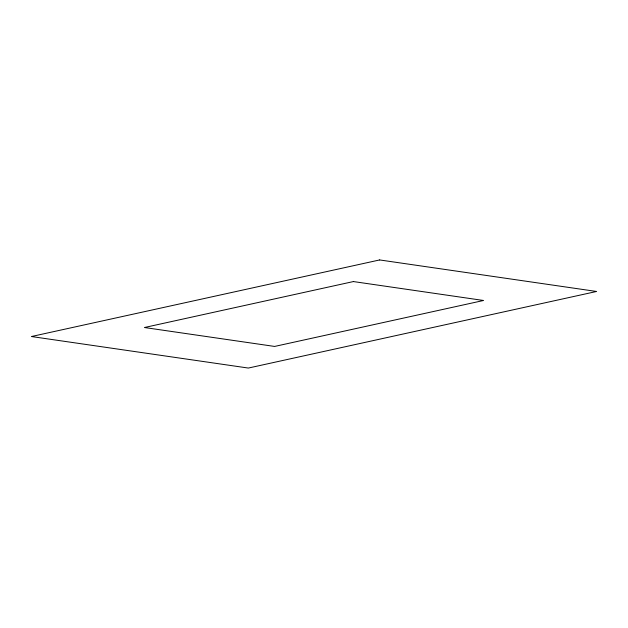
<?xml version="1.0" encoding="UTF-8"?>
<svg xmlns="http://www.w3.org/2000/svg" width="628" height="628" viewBox="0 0 628 628"><rect width="100%" height="100%" fill="white"/><g stroke="black" fill="none" stroke-linecap="round" stroke-linejoin="round"><path stroke-width="0.94" d="M379.657 259.945L31.4 336.529L248.343 368.055L596.6 291.471L379.657 259.945M353.391 281.564L144.44 327.518L274.609 346.436L483.56 300.482L353.391 281.564"/></g></svg>
